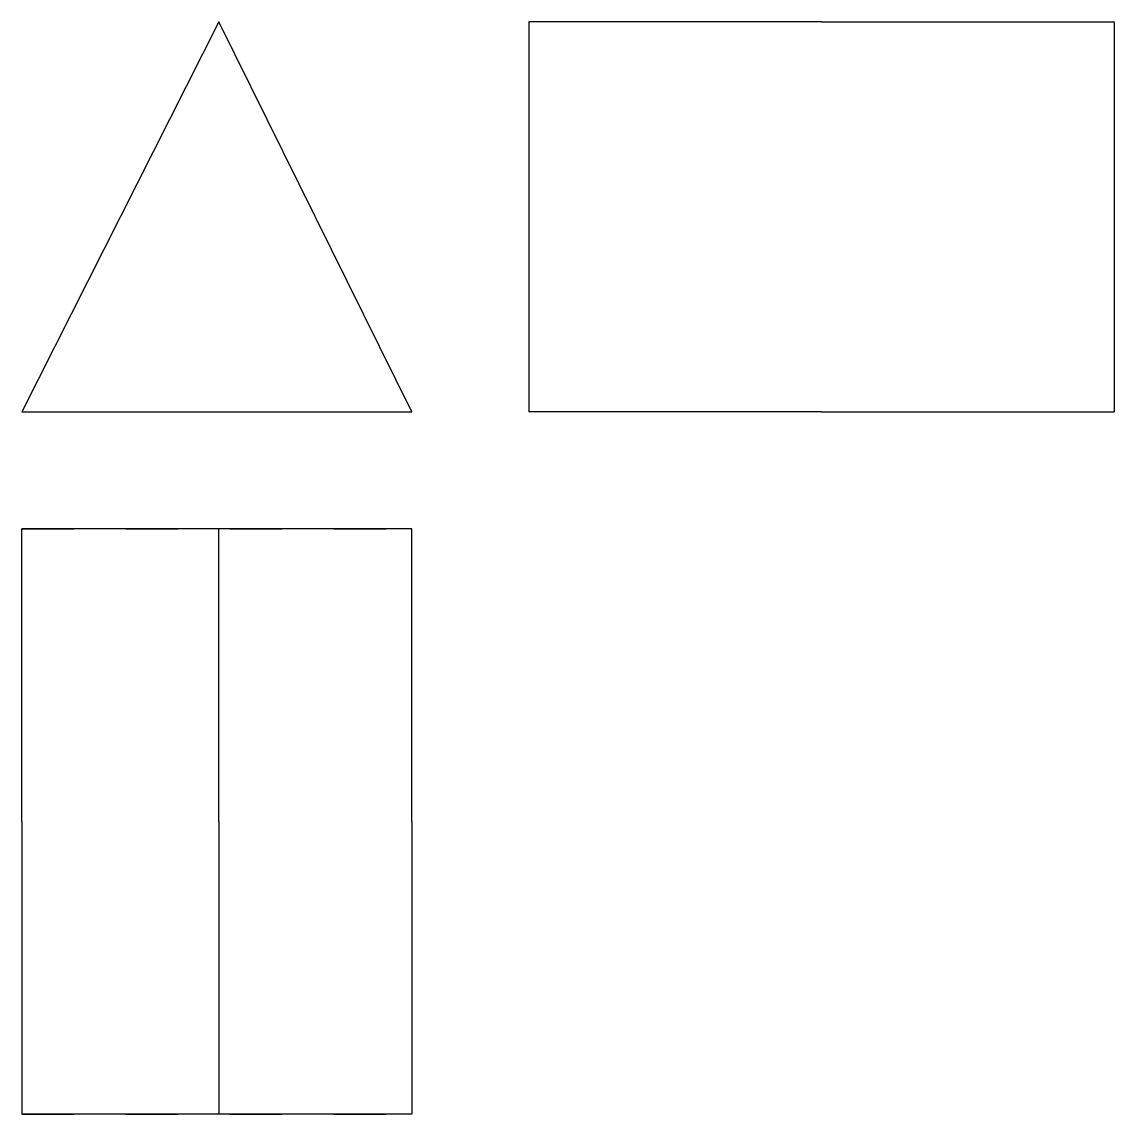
# Model space of a CAD drawing. Extents: x 0 to 2.1, y 0 to 2.1.
import ezdxf

# ---------------------------------------------------------------- set-up
doc = ezdxf.new("R2010")
doc.units = 0
doc.linetypes.add('HIDDEN', pattern=[0.05625, 0.037519, -0.018731])
for name, color, linetype in [('FRONT', 7, 'CONTINUOUS'), ('LEFT', 7, 'CONTINUOUS'), ('TOP', 7, 'CONTINUOUS'), ('TOP_HID', 7, 'HIDDEN')]:
    doc.layers.add(name, color=color, linetype=linetype)

msp = doc.modelspace()

# ---------------------------------------------------------------- linework, layer by layer
at = {"layer": 'FRONT'}
for p, q in [((0.378947, 2.1), (0, 1.35)), ((0.75, 1.35), (0.378947, 2.1)), ((0, 1.35), (0.75, 1.35))]:
    msp.add_line(p, q, dxfattribs=at)
at = {"layer": 'LEFT'}
for p, q in [((1.5375, 2.1), (0.975, 2.1)), ((0.975, 2.1), (0.975, 1.35)), ((1.5375, 2.1), (2.1, 2.1)), ((2.1, 2.1), (2.1, 1.35)), ((1.5375, 1.35), (0.975, 1.35)), ((1.5375, 1.35), (2.1, 1.35))]:
    msp.add_line(p, q, dxfattribs=at)
at = {"layer": 'TOP'}
for p, q in [((0, 0.5625), (0, 1.125)), ((0.378947, 1.125), (0, 1.125)), ((0.378947, 0.5625), (0.378947, 1.125)), ((0.75, 1.125), (0.378947, 1.125)), ((0.75, 0.5625), (0.75, 1.125)), ((0, 0.5625), (0, 0)), ((0.378947, 0.5625), (0.378947, 0)), ((0.75, 0.5625), (0.75, 0)), ((0.378947, 0), (0, 0)), ((0.75, 0), (0.378947, 0))]:
    msp.add_line(p, q, dxfattribs=at)
at = {"layer": 'TOP_HID', "linetype": 'HIDDEN'}
for p, q in [((0, 1.125), (0.75, 1.125)), ((0, 0), (0.75, 0))]:
    msp.add_line(p, q, dxfattribs=at)

doc.saveas('drawing.dxf')
